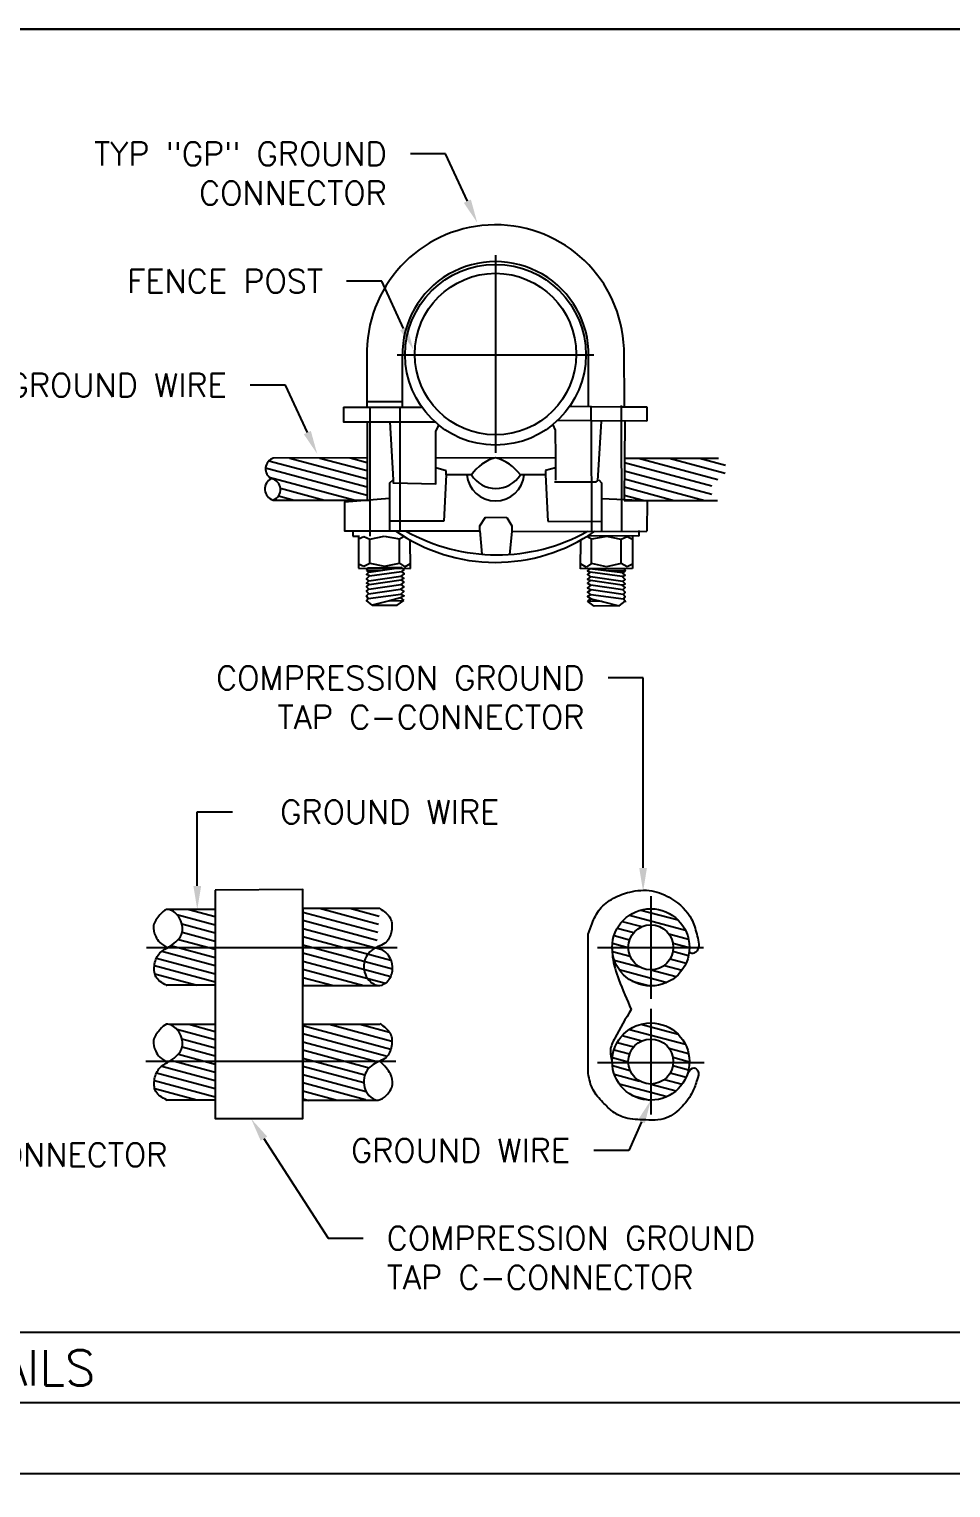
# Model space of a CAD drawing. Header units: inches. Extents: x -6 to 441, y 0 to 338.
# Drawn here: x 236.47 to 241.36, y 84.82 to 92.56 of the extents above; entities that cross this region are included whole.
import ezdxf
from ezdxf import colors
from ezdxf.entities.mleader import LeaderData, LeaderLine
from ezdxf.math import Vec2, Vec3

# ---------------------------------------------------------------- set-up
doc = ezdxf.new("R2010")
doc.units = ezdxf.units.IN
doc.header["$MEASUREMENT"] = 0
doc.styles.add('Roman', font='romans.shx', dxfattribs={"height": 0.125})
doc.styles.add('Roman-A', font='romans.shx', dxfattribs={"height": 0.125})

# ---------------------------------------------------------------- blocks, each defined once
blk = doc.blocks.new('*U49')
h = blk.add_hatch()
h.set_pattern_fill('ANSI31', color=256, scale=0.3351941321994509, angle=300.0000000000001, style=0)
h.set_pattern_definition([(345, (-18.24202897246437, -12.08963816380778), (0.01084432815247874, 0.04047158363900023), [])])
h.paths.add_polyline_path([(6.68411754174349, 5.390719771910767), (6.186761145769935, 5.389661451422796, 0.6594648416713421), (6.176538702879782, 5.280750071430774, -0.7598062445143638), (6.185909215695744, 5.166733407158674), (6.68411754174349, 5.166733407158674)])
h = blk.add_hatch()
h.set_pattern_fill('ANSI31', color=256, scale=0.3351941321994509, angle=300.0000000000001, style=0)
h.set_pattern_definition([(345, (8.518821834586277, 5.353448086724924), (0.01084432815247874, 0.04047158363900023), [])])
h.paths.add_polyline_path([(8.548945277344728, 5.389552270648963), (8.050360369730242, 5.389551585317278), (8.049159070578355, 5.170659421130622), (8.170411968700535, 5.16530142698123), (8.543942640975047, 5.165427098381045, -0.6482821651018845), (8.550902285781547, 5.278747072329921, 0.7029465412700892)])
h = blk.add_hatch()
h.set_pattern_fill('ANSI31', color=256, scale=0.3351941321994509, angle=300.0000000000001, style=0)
h.set_pattern_definition([(345, (5.804338430391795, 2.958351031684202), (0.01084432815247874, 0.04047158363900023), [])])
edge = h.paths.add_edge_path()
edge.add_line((5.879024489599317, 2.993198859176076), (5.63326002740601, 2.993198859176076))
edge.add_spline(control_points=[(5.633260027339304, 2.993198859176076), (5.648681923180845, 2.990133860621626), (5.680895126010853, 2.965786500179391), (5.70275271915142, 2.923504972869026), (5.710037613669215, 2.853756806447862), (5.649376802787287, 2.80095179849566), (5.579488253039358, 2.768852837208073), (5.551947808356545, 2.704741728866551), (5.553289890716258, 2.628436355047512), (5.596960955724455, 2.603791477539374), (5.619692819381498, 2.590963212528621)], knot_values=[0, 0, 0, 0, 0.05706378476457907, 0.1123969132435915, 0.171906457084642, 0.2838507796652008, 0.3598445270248361, 0.4362254962138479, 0.5143229848744547, 0.5991066130297622, 0.5991066130297622, 0.5991066130297622, 0.5991066130297622], degree=3, periodic=0)
edge.add_line((5.619692819381498, 2.590963212528621), (5.879024489557651, 2.590963212528621))
edge.add_line((5.879024489599317, 2.590963212528621), (5.879024489599317, 2.993198859169837))
h = blk.add_hatch()
h.set_pattern_fill('ANSI31', color=256, scale=0.3351941321994509, angle=300.0000000000001, style=0)
h.set_pattern_definition([(345, (6.669717635922666, 2.962017251116123), (0.01084432815247874, 0.04047158363900023), [])])
edge = h.paths.add_edge_path()
edge.add_line((6.343382492672276, 2.999992724703418), (6.343382492672276, 2.589704523662022))
edge.add_line((6.343382492672276, 2.589704523655769), (6.733153669871399, 2.589704523655769))
edge.add_spline(control_points=[(6.744991287917628, 2.589704523655769), (6.726277906081634, 2.590978377424562), (6.69200978868696, 2.613680297287999), (6.667698547744465, 2.659938937721165), (6.662848693998967, 2.723839882138918), (6.708398506790786, 2.79078585020298), (6.790738585496683, 2.807607145726564), (6.818962520275932, 2.878973791802565), (6.816339562244991, 2.95496815000449), (6.774000176202435, 2.984241352454859), (6.751218130697112, 2.999992724703418)], knot_values=[0, 0, 0, 0, 0.0668733083836659, 0.1222064368626783, 0.181715980703743, 0.2818598214875151, 0.3736124283379381, 0.4499933975269499, 0.5280908861875708, 0.6190654506896227, 0.6190654506896227, 0.6190654506896227, 0.6190654506896227], degree=3, periodic=0)
edge.add_spline(control_points=[(6.733854432354235, 2.791840238367541), (6.753002924987641, 2.784553505867763), (6.784518922916106, 2.772560465435532), (6.813541795522667, 2.727231467391007), (6.824910362735636, 2.673211888562022), (6.804515131843459, 2.615674066181541), (6.768139890439954, 2.590893297398395), (6.751218130697112, 2.589704523655769)], knot_values=[0.6264933002842235, 0.6264933002842235, 0.6264933002842235, 0.6264933002842235, 0.6957304945562315, 0.7404489683141933, 0.8079508516226892, 0.8819424179771517, 0.9426574655050037, 0.9426574655050037, 0.9426574655050037, 0.9426574655399954], degree=3, periodic=0)
edge.add_spline(control_points=[(6.744991287917628, 2.589704523655769), (6.726277906081634, 2.590978377424562), (6.69200978868696, 2.613680297287999), (6.667698547744465, 2.659938937721165), (6.662848693998967, 2.723839882138918), (6.708398506790786, 2.79078585020298), (6.790738585496683, 2.807607145726564), (6.818962520275932, 2.878973791802565), (6.816339562244991, 2.95496815000449), (6.774000176202435, 2.984241352454859), (6.751218130697112, 2.999992724703418)], knot_values=[0, 0, 0, 0, 0.0668733083836659, 0.1222064368626783, 0.181715980703743, 0.2818598214875151, 0.3736124283379381, 0.4499933975269499, 0.5280908861875708, 0.6190654506896227, 0.6190654506896227, 0.6190654506896227, 0.6190654506896227], degree=3, periodic=0)
edge.add_line((6.751218130697112, 2.999992724703418), (6.343382492638909, 2.999992724703418))
h = blk.add_hatch()
h.set_pattern_fill('ANSI31', color=256, scale=0.3351941321994509, angle=300.0000000000001, style=0)
h.set_pattern_definition([(345, (8.270721895471866, 2.980898243201011), (0.01084432815247874, 0.04047158363900023), [])])
h.paths.add_polyline_path([(8.190065975508446, 2.997429519050954), (8.190065975508446, 2.911882008597146, -0.4142135623730951), (8.309543793116745, 2.792404190955452, -0.009042073255219503), (8.309465658767294, 2.788083942018162), (8.395045780850467, 2.788083942018162, 0.005268384074470853), (8.39509130360392, 2.792404190955452, 0.4142135623730951)])
h.paths.add_polyline_path([(8.395045780850467, 2.788083942018162), (8.309465658767294, 2.788083942018162, -0.4036596427275626), (8.190065975508446, 2.672926373330426), (8.190065975508446, 2.587378862868277, 0.4080547065727064)])
h.paths.add_polyline_path([(8.070666292249598, 2.788083942018162), (7.985086170166369, 2.788083942018162, 0.4080547065727064), (8.190065975508446, 2.587378862868277), (8.190065975508446, 2.672926373330426, -0.4036596427275626)])
h.paths.add_polyline_path([(8.190065975508446, 2.911882008597146), (8.190065975508446, 2.997429519050954, 0.4142135623730951), (7.985040647412916, 2.792404190955452, 0.005268384074470853), (7.985086170166369, 2.788083942018162), (8.070666292249598, 2.788083942018162, -0.009042073255219503), (8.070588157866723, 2.792404190955452, -0.4142135623730951)])
h = blk.add_hatch()
h.set_pattern_fill('ANSI31', color=256, scale=0.3351941321994509, angle=300.0000000000001, style=0)
h.set_pattern_definition([(345, (5.804338430391795, 2.349141173662986), (0.01084432815247874, 0.04047158363900023), [])])
edge = h.paths.add_edge_path()
edge.add_spline(control_points=[(5.633260027339304, 2.383989001154859), (5.648681923180845, 2.380924002600395), (5.680895126010853, 2.356576642158174), (5.70275271915142, 2.314295114856151), (5.710037613669215, 2.244546948426631), (5.649376802787287, 2.191741940474429), (5.579488253039358, 2.159642979195183), (5.551947808356545, 2.095531870845335), (5.553289890716258, 2.019226497026281), (5.596960955724455, 1.994581619518144), (5.619692819381498, 1.981753354515732)], knot_values=[0, 0, 0, 0, 0.05706378476457907, 0.1123969132435915, 0.171906457084642, 0.2838507796652008, 0.3598445270248361, 0.4362254962138479, 0.5143229848744547, 0.5991066130297622, 0.5991066130297622, 0.5991066130297622, 0.5991066130297622], degree=3, periodic=0)
edge.add_line((5.619692819381498, 1.981753354515732), (5.879024489557651, 1.982775332043047))
edge.add_line((5.879024489599317, 1.982775332037832), (5.879024489599317, 2.383989001151733))
edge.add_line((5.879024489599317, 2.383989001154859), (5.63326002740601, 2.383989001154859))
h = blk.add_hatch()
h.set_pattern_fill('ANSI31', color=256, scale=0.3351941321994509, angle=300.0000000000001, style=0)
h.set_pattern_definition([(345, (6.689381502088281, 2.962017251116123), (0.01084432815247874, 0.04047158363900023), [])])
edge = h.paths.add_edge_path()
edge.add_spline(control_points=[(6.735011413990549, 1.986601511324508), (6.720079356659824, 1.988502203688299), (6.688837152217957, 2.004307104857602), (6.668022706114641, 2.048755924912243), (6.662689102382615, 2.111931813333769), (6.697275345687729, 2.162768832275304), (6.732101619808986, 2.179474508672627), (6.740259342406546, 2.183116206855999)], knot_values=[0.3068277410133609, 0.3068277410133609, 0.3068277410133609, 0.3068277410133609, 0.3582075907379244, 0.4135407192169368, 0.4730502630579873, 0.5731941038417594, 0.6035719920305086, 0.6035719920305086, 0.6035719920305086, 0.6035719920305086], degree=3, periodic=0)
edge.add_spline(control_points=[(6.740259342406546, 2.183116206855999), (6.756740999305066, 2.190473801972033), (6.794212234144823, 2.204730325045546), (6.818965005059795, 2.267308647024933), (6.816338813527977, 2.343298158735976), (6.773999914256535, 2.37257209082604), (6.751218130697112, 2.383989001154859)], knot_values=[0, 0, 0, 0, 0.06137471866168054, 0.1377556878506924, 0.2158531765112992, 0.3068277410133609, 0.3068277410133609, 0.3068277410133609, 0.3068277410133609], degree=3, periodic=0)
edge.add_line((6.751218130697112, 2.383989001154859), (6.343382492638909, 2.383989001154859))
edge.add_line((6.343382492672276, 2.383989001154859), (6.343382492672276, 1.978035654623724))
edge.add_line((6.343382492672276, 1.978035654620612), (6.735011414340761, 1.986601511265107))
h = blk.add_hatch()
h.set_pattern_fill('ANSI31', color=256, scale=0.3351941321994509, angle=300.0000000000001, style=0)
h.set_pattern_definition([(345, (8.270721895471866, 2.374630157396197), (0.01084432815247874, 0.04047158363900023), [])])
h.paths.add_polyline_path([(8.190065975508446, 2.391161433246154), (8.190065975508446, 2.305613922792332, -0.4142135623730951), (8.309543793116745, 2.186136105150638, -0.009042073255219503), (8.309465658767294, 2.18181585620502), (8.395045780850467, 2.18181585620502, 0.005268384074470853), (8.39509130360392, 2.186136105150638, 0.4142135623730951)])
h.paths.add_polyline_path([(8.395045780850467, 2.18181585620502), (8.309465658767294, 2.18181585620502, -0.4036596427275626), (8.190065975508446, 2.066658287517285), (8.190065975508446, 1.981110777063478, 0.4080547065727064)])
h.paths.add_polyline_path([(8.070666292249598, 2.18181585620502), (7.985086170166369, 2.18181585620502, 0.4080547065727064), (8.190065975508446, 1.981110777063478), (8.190065975508446, 2.066658287517285, -0.4036596427275626)])
h.paths.add_polyline_path([(8.190065975508446, 2.305613922792332), (8.190065975508446, 2.391161433246154, 0.4142135623730951), (7.985040647412916, 2.186136105150638, 0.005268384074470853), (7.985086170166369, 2.18181585620502), (8.070666292249598, 2.18181585620502, -0.009042073255219503), (8.070588157866723, 2.186136105150638, -0.4142135623730951)])
for p, q in [((7.365934395241254, 6.466749816143889), (7.365934395241254, 5.417055497220147)), ((8.05013025643757, 5.66137170042802), (8.048004091690757, 5.969938458874338)), ((6.683077793899372, 5.960631380687673), (6.683077793899372, 5.659584212278901)), ((6.844110659954367, 5.938271035227444), (7.887758274074713, 5.938271035227444)), ((6.870745280480548, 5.938271035227444), (6.871072128748835, 5.659584212278901)), ((7.859448494418245, 5.662863742489662), (7.859448494418245, 5.938271035227444)), ((6.683077793899372, 5.689644634822159), (6.871072128748835, 5.689644634822159)), ((6.699375854545679, 5.659584212278901), (6.699553074680068, 4.975648437059945)), ((6.871072128748835, 5.689644634822159), (6.871072128748835, 5.659584212278901)), ((7.873918968274609, 5.662992085335631), (7.75801344808923, 5.661964085534493)), ((7.873918968274609, 5.586833772437402), (7.873918968274609, 5.662992085335631)), ((7.873918968274609, 5.662992085335631), (8.05013025643757, 5.66137170042802)), ((8.034524649112996, 5.66137170042802), (8.169173952065876, 5.66137170042802)), ((8.037137601137886, 5.000970308930178), (8.034570627453547, 5.669749537299452)), ((8.169173952065876, 5.66137170042802), (8.169173952065876, 5.585213387521449)), ((6.68411754174349, 5.582153993304928), (6.68411754174349, 5.165234337307965)), ((7.873918968274609, 5.586833772437402), (7.694233068293784, 5.588569038902165)), ((8.169173952065876, 5.585213387521449), (7.873918968274609, 5.586833772437402)), ((7.873918968274609, 5.586833772437402), (7.875025159390304, 5.000664377994909)), ((7.927081746166664, 5.586542010510101), (7.907333932814083, 5.269129704688893)), ((8.051437724752645, 5.585859534136517), (8.04912944147668, 5.165260622447207)), ((7.669478794141583, 5.566878656054442), (7.682995630378684, 5.538494677273547)), ((7.682995630378684, 5.538494677273547), (7.684242740878119, 5.392195912457893)), ((6.68411754174349, 5.390719771910767), (6.186761145769935, 5.389661451422796)), ((7.049028043364501, 5.391607546031267), (7.684242740878119, 5.392195912457893)), ((7.684194977410073, 5.401224974614564), (7.684872496747857, 5.273148779723627)), ((8.04905398061618, 5.389551583524607), (8.548945277344728, 5.389552270648963)), ((7.103883582490084, 5.322818158142468), (7.049028043364501, 5.337631535058662)), ((7.103883582490084, 5.300416550576699), (7.092180920106102, 5.054599250514201)), ((7.103883582490084, 5.300416550576699), (7.103883582490084, 5.322818158142468)), ((7.238269919386539, 5.300416550576699), (7.103883582490084, 5.300416550576699)), ((7.631220388994961, 5.300416550576699), (7.497741820504643, 5.300416550576699)), ((7.684533737078937, 5.337186877169103), (7.631220388994961, 5.323332074171333)), ((7.631220388994961, 5.323332074171333), (7.631220388994961, 5.300416550576699)), ((7.631220388994961, 5.300416550576699), (7.643178271521322, 5.054722759184472)), ((7.899883384637064, 5.264119717566956), (7.914784480957735, 5.274139691802475)), ((7.914784480957735, 5.274139691802475), (7.928656945291834, 5.259023652004473)), ((7.678452481916338, 5.264119717566956), (7.899883384637064, 5.264119717566956)), ((7.928656945291834, 5.259023652004473), (7.92914431596148, 5.000766509109184)), ((6.185909215695744, 5.166733407158674), (6.699375854545679, 5.166733407158674)), ((6.803624371376429, 5.175281329073968), (6.803624371376429, 5.003593667542575)), ((7.927843280562456, 5.17602019438614), (8.170411968700535, 5.16530142698123)), ((8.04912944147668, 5.165260622447207), (8.543942640975047, 5.165427098381045)), ((8.170411968700535, 5.16530142698123), (8.16903309024758, 5.001219215856466)), ((7.092180920106102, 5.054599250514201), (6.803624371376429, 5.054599250514201)), ((7.282875736896074, 5.030843656909084), (7.312834822450668, 5.075729785018183)), ((7.312834822450668, 5.075729785018183), (7.425299516434677, 5.075209700387106)), ((7.425299516434677, 5.075209700387106), (7.453440364439643, 5.030236831960494)), ((7.643178271521322, 5.054722759184472), (7.926908569851093, 5.05298257577293)), ((6.608535278136969, 5.003593667542575), (6.608991253954912, 4.975091823334338)), ((6.608763266045912, 5.003593667542575), (6.609050719940569, 4.97509242308503)), ((6.608991253954912, 4.975091823334338), (6.639696162488349, 4.975401502623882)), ((6.638456723795059, 4.978930459458724), (6.638457531578297, 4.960322833797619)), ((6.638457531578297, 4.960322833797619), (6.667014198202651, 4.973520879437416)), ((6.638457531578297, 4.960322833797619), (6.638457531578297, 4.805839047288742)), ((6.667014198202651, 4.973520879437416), (6.698738023745364, 4.959761288225266)), ((6.698738023745364, 4.959761288225266), (6.774627375915202, 4.975491934122161)), ((6.698738023745364, 4.8315747734094), (6.698738023745364, 4.959761288225266)), ((6.774627375915202, 4.975491934122161), (6.856365161646579, 4.961755512180574)), ((6.856365161646579, 4.961755512180574), (6.880929837637268, 4.976068431730226)), ((6.856365161646579, 4.8315747734094), (6.856365161646579, 4.961755512180574)), ((6.914663158515509, 4.804424251006708), (6.913029288981136, 4.957284318984676)), ((7.282376492980347, 5.003593667542575), (7.282875736896074, 5.030843656909084)), ((7.282376492980347, 5.003593667542575), (7.293987464297913, 4.879545116817212)), ((7.452244742116022, 4.999866526789447), (7.441094544155078, 4.878579171351603)), ((7.453440364439643, 5.030236831960494), (7.452244742116022, 4.999866526789447)), ((7.452244742116022, 4.999866526789447), (8.16903309024758, 5.001219215856466)), ((7.87577611319341, 4.959525939074851), (7.851211437202721, 4.973838858616162)), ((8.125745227493496, 4.974819256831083), (7.855871049128268, 4.97672906719805)), ((7.957513898991465, 4.973262360999755), (7.87577611319341, 4.959525939074851)), ((7.87577611319341, 4.829345200295336), (7.87577611319341, 4.959525939074851)), ((8.033403251127936, 4.957531715119543), (7.957513898991465, 4.973262360999755)), ((8.065127076704016, 4.971291306331693), (8.033403251127936, 4.957531715119543)), ((8.033403251127936, 4.829345200295336), (8.033403251127936, 4.957531715119543)), ((8.09368374332837, 4.958093260691896), (8.065127076704016, 4.971291306331693)), ((8.09368455104493, 4.976700886353001), (8.09368374332837, 4.958093260691896)), ((8.09368374332837, 4.958093260691896), (8.09368374332837, 4.803609474174678)), ((8.125745227493496, 5.004659864784088), (8.125745227493496, 4.974819256831083)), ((7.817478116357847, 4.802194677900999), (7.81911198585891, 4.955054745870612)), ((6.638457531578297, 4.828661867211295), (6.667014198202651, 4.81546382157147)), ((6.638457531578297, 4.805839047288742), (6.914663158515509, 4.804424251006708)), ((6.667014198202651, 4.81546382157147), (6.698738023745364, 4.8315747734094)), ((6.686909684833779, 4.804695001840429), (6.680780668937985, 4.792608867452103)), ((6.865016070686238, 4.808487950828138), (6.686909684833779, 4.804695001840429)), ((6.698738023745364, 4.8315747734094), (6.77674135327436, 4.815316322014709)), ((6.77674135327436, 4.815316322014709), (6.856365161646579, 4.8315747734094)), ((6.856365161646579, 4.8315747734094), (6.884313347850366, 4.812916269287015)), ((6.884313347850366, 4.812916269287015), (6.914446865019613, 4.830935153612714)), ((8.09368374332837, 4.803609474174678), (7.817478116357847, 4.802194677900999)), ((7.847827927056301, 4.810686696181307), (7.817694409820376, 4.828705580506991)), ((7.87577611319341, 4.829345200295336), (7.847827927056301, 4.810686696181307)), ((7.86713077712426, 4.802449011599663), (8.0479558476884, 4.803375244130862)), ((7.955399921632363, 4.813086748900645), (7.87577611319341, 4.829345200295336)), ((8.033403251127936, 4.829345200295336), (7.955399921632363, 4.813086748900645)), ((8.065127076704016, 4.813234248465761), (8.033403251127936, 4.829345200295336)), ((8.0479558476884, 4.803375244130862), (8.0540973652802, 4.788848461555602)), ((8.09368374332837, 4.826432294105572), (8.065127076704016, 4.813234248465761)), ((6.680780668937985, 4.792608867452103), (6.694207667007277, 4.78375973411336)), ((6.694207667007277, 4.78375973411336), (6.768581252652325, 4.794526921818814)), ((8.04067036717754, 4.779999328216874), (7.966296781532492, 4.790766515914001)), ((8.0540973652802, 4.788848461555602), (8.04067036717754, 4.779999328216874)), ((6.861528646132342, 4.647201729961282), (6.803490373547618, 4.632553261781084)), ((6.861528646132342, 4.647201729961282), (6.880178091159337, 4.634475060941753)), ((6.680780668937985, 4.633901278746009), (6.680780668937985, 4.629478148651728)), ((6.803490373547618, 4.632553261781084), (6.711875613364782, 4.60893992062708)), ((6.711875613364782, 4.60893992062708), (6.844671196873321, 4.608230634313628)), ((6.803490373547618, 4.632553261781084), (6.880178091159337, 4.634475060941753)), ((6.844671196873321, 4.608230634313628), (6.880178091159337, 4.634475060941753)), ((7.873349388052418, 4.643441324064796), (7.85469994305879, 4.63071465503694)), ((7.890206837278186, 4.604470228408786), (7.85469994305879, 4.63071465503694)), ((7.931387660637142, 4.628792855884598), (7.85469994305879, 4.63071465503694)), ((7.873349388052418, 4.643441324064796), (7.931387660637142, 4.628792855884598)), ((8.023002420786668, 4.605179514722252), (7.890206837278186, 4.604470228408786)), ((7.931387660637142, 4.628792855884598), (8.023002420786668, 4.605179514722252)), ((8.0540973652802, 4.630140872849509), (8.0540973652802, 4.625717742755242)), ((8.190065975508446, 3.064937072142669), (8.190065975508446, 2.518347277189775)), ((5.879024489599317, 2.993198859176076), (5.619692819381498, 2.993198859176076)), ((6.343382492672276, 2.999992724703418), (6.343382492672276, 2.589704523655769)), ((5.513487214402858, 2.791840238367541), (6.843399258879799, 2.791840238367541)), ((5.513487214402858, 2.791840238367541), (6.843399258879799, 2.791840238367541)), ((7.857413774500856, 2.122701240269677), (7.857413774500856, 2.862386737037085)), ((7.906811650167185, 2.792404190955452), (8.46941118353817, 2.792404190955452)), ((6.343382492672276, 2.589704523655769), (6.751218130697112, 2.589704523655769)), ((8.190065975508446, 2.466828222461714), (8.190065975508446, 1.905443987847917)), ((5.633260238123341, 2.383989001154859), (5.879024489599317, 2.383989001154859)), ((6.343382492672276, 2.388323855668261), (6.343382492672276, 1.978035654620612)), ((5.510663572302917, 2.18829572981592), (6.837752118159699, 2.18829572981592)), ((7.907604440337252, 2.18181585620502), (8.473276089459887, 2.18181585620502)), ((5.61969307082154, 1.98283558807185), (5.879024489599317, 1.982775332037832)), ((6.343382492672276, 1.981753354515732), (6.742907524719328, 1.981753354515732))]:
    blk.add_line(p, q)
for points in [[(6.560104454294049, 5.659584212278901), (6.98048798951487, 5.659584212278901)], [(6.560104454294049, 5.659584212278901), (6.560104454294049, 5.582153993304928), (7.050631462373076, 5.582153993304928)], [(6.858163414766182, 5.659584212278901), (6.858163414766182, 5.00449454779573)], [(6.805367958316879, 5.582153993304928), (6.822583887561223, 5.274824209746413), (6.823468289820482, 5.259036322661274), (7.049028043364501, 5.25313438754425), (7.049028043364501, 5.530080704509928), (7.06642264678635, 5.568774077399254)], [(6.822583887561223, 5.274824209746413), (6.803624371376429, 5.255864693536623), (6.803624371376429, 5.003241912169159)], [(6.803624371376429, 5.175281329073968), (6.564610712110493, 5.155187345541947), (6.564610712110493, 5.003593667542575), (7.282376492980347, 5.003593667542575)], [(6.697114474291936, 4.764070057956431), (6.680780668937985, 4.771472390638607), (6.694207667007277, 4.78375973411336), (6.865016070686238, 4.808487950828138), (6.880178091159337, 4.795892300203036), (6.866170809540108, 4.78812431326493)], [(8.037763559859513, 4.760309652051603), (8.0540973652802, 4.767711984750463), (8.04067036717754, 4.779999328216874), (7.86713077712426, 4.802449011599663), (7.85469994305879, 4.792131894298208), (7.868707224678076, 4.784363907368444)], [(6.680780668937985, 4.792608867452103), (6.765027423948652, 4.794012428126564)], [(6.693245234990115, 4.738753873787232), (6.680780668937985, 4.749444085930236), (6.697114474291936, 4.764070057956431), (6.866170809540108, 4.78812431326493), (6.881140523176498, 4.775222842874825), (6.864053638669077, 4.763482090501995)], [(6.696152042308142, 4.719064197630289), (6.680780668937985, 4.726466530312464), (6.693245234990115, 4.738753873787232), (6.864053638669077, 4.763482090501995), (6.880178091159337, 4.750086912045987), (6.865208377523004, 4.743118452938816)], [(6.694034871503789, 4.694421974859011), (6.680780668937985, 4.706131074411445), (6.696152042308142, 4.719064197630289), (6.865208377523004, 4.743118452938816), (6.880178091159337, 4.730216982548697), (6.863091206718593, 4.718476230175867)], [(8.041632799128024, 4.734993467890746), (8.0540973652802, 4.745683680025408), (8.037763559859513, 4.760309652051603), (7.868707224678076, 4.784363907368444), (7.853737511041629, 4.771462436978339), (7.870824395449063, 4.759721684597167)], [(8.038725991876674, 4.715303791725475), (8.0540973652802, 4.722706124415978), (8.041632799128024, 4.734993467890746), (7.870824395449063, 4.759721684597167), (7.85469994305879, 4.746326506149501), (7.86966965666187, 4.739358047042316)], [(8.040843162681028, 4.690661568962526), (8.0540973652802, 4.702370668506632), (8.038725991876674, 4.715303791725475), (7.86966965666187, 4.739358047042316), (7.85469994305879, 4.726456576652225), (7.871786827466224, 4.714715824271039)], [(8.0540973652802, 4.788848461555602), (7.969850610269475, 4.790252022221736)], [(6.691917700699435, 4.669779752096076), (6.680780668937985, 4.682628337749222), (6.694034871503789, 4.694421974859011), (6.863091206718593, 4.718476230175867), (6.880178091159337, 4.705574759785762), (6.860974035880929, 4.693834007412931)], [(6.68980052986177, 4.645137529341483), (6.680780668937985, 4.658642720351239), (6.691917700699435, 4.669779752096076), (6.860974035880929, 4.693834007412931), (6.880178091159337, 4.680932537022827), (6.863161251662802, 4.667251587526081)], [(6.711875613364782, 4.60893992062708), (6.680780668937985, 4.633901278746009), (6.68980052986177, 4.645137529341483), (6.863161251662802, 4.667251587526081), (6.880425990557853, 4.658390538300907), (6.861528646132342, 4.647201729961282)], [(8.023002420786668, 4.605179514722252), (8.0540973652802, 4.630140872849509), (8.04507750428968, 4.641377123436655), (7.871716782522014, 4.663491181629595), (7.854452043593596, 4.654630132396079), (7.873349388052418, 4.643441324064796)], [(8.042960333485325, 4.666019346191263), (8.0540973652802, 4.678867931844394), (8.040843162681028, 4.690661568962526), (7.871786827466224, 4.714715824271039), (7.85469994305879, 4.701814353880934), (7.873903998270578, 4.690073601508104)], [(8.04507750428968, 4.641377123436655), (8.0540973652802, 4.654882314446411), (8.042960333485325, 4.666019346191263), (7.873903998270578, 4.690073601508104), (7.85469994305879, 4.677172131126341), (7.871716782522014, 4.663491181629595)], [(5.879024489599317, 3.096509420763454), (5.879024489599317, 1.884446125192554), (6.343382492672276, 1.884446125192554), (6.343382492672276, 3.099391382335583), (5.879024489599317, 3.096509420763454)], [(6.343382492672276, 2.999992724703418), (6.751218130697112, 2.999992724703418)], [(5.879024489599317, 2.590963212528621), (5.619692819381498, 2.590963212528621)], [(6.343382492672276, 2.383989001154859), (6.751218130697112, 2.383989001154859)]]:
    blk.add_lwpolyline(points)
for centre, radius in [((7.365934466981173, 5.938271035227444), 0.4796576465159957), ((7.365934395241254, 5.941902656690345), 0.4286597654865135), ((8.190065975508446, 2.792404190955452), 0.2050253280931056), ((8.190065975508446, 2.792404190955452), 0.1194778176373761), ((8.190065975508446, 2.186136105150638), 0.2050253280931056), ((8.190065975508446, 2.186136105150638), 0.1194778176373761)]:
    blk.add_circle(centre, radius)
for centre, radius, start, end in [((7.365678400033858, 5.945126174880784), 0.6827766830391182, 2.08260223439957, 178.6987557576587), ((7.365934466981173, 5.938271035227444), 0.4943912034948689, 359.2748402642452, 180.7251597357548), ((7.365934466981173, 5.938271035227444), 0.4943912034948689, 359.2748402642452, 180.7251597357548), ((6.204981906445369, 5.333015817137792), 0.05950398309905898, 107.831021783737, 241.4448113511263), ((7.425606812113358, 5.173358018204681), 0.226360292470193, 105.1009289164895, 145.8534861702823), ((7.2993918053931, 5.155849468721684), 0.2454432106611809, 36.08637498861567, 74.09947655298276), ((6.203272775961693, 5.225553831596898), 0.06132972816082211, 115.843037617185, 253.5536048037914), ((6.165366556861727, 5.222438491263389), 0.05937219238145339, 290.242728307821, 79.15391411316025), ((7.366025175400353, 5.314839993522952), 0.1524778866777242, 185.2652072301072, 354.5720671360486), ((7.368005869962246, 5.381063347992722), 0.1527590350758862, 211.8660176582716, 328.1339823417284), ((7.365632787863944, 5.761892948542709), 0.9256434915124044, 235.006100185449, 304.7190000647151), ((7.374007958300297, 5.863936313802398), 0.9876382476296829, 240.5880150126353, 299.098334452119)]:
    blk.add_arc(centre, radius, start, end)
for points in [[(7.857413774500856, 2.862386737037085), (7.878270916883423, 2.918957651882849), (7.919562466410241, 2.995258133035307), (7.991822929272189, 3.052999103740603), (8.078535341206475, 3.085993912395026), (8.196216522896009, 3.092180452911919), (8.299445755546287, 3.050936886542132), (8.406804014017382, 2.941641541187678), (8.433643614505172, 2.863278898384337), (8.43820427528749, 2.779022048534742), (8.424420951399327, 2.764444970814765), (8.40252972232554, 2.762015448599314), (8.394058581606146, 2.771851774637099)], [(5.619692819381498, 2.590963212528621), (5.56308217520052, 2.636845129315887), (5.556877655453604, 2.703680370086445), (5.585082927839039, 2.762959645744075), (5.63927917211015, 2.799411697618126), (5.702626307881189, 2.871827764383781), (5.69968826166496, 2.922890103590234), (5.676771558596727, 2.964561674149451), (5.619692819381498, 2.993198859176076), (5.585052065984144, 2.964561674149451), (5.551610904721372, 2.907630118423256), (5.562775422957827, 2.850698507166157), (5.584516936215493, 2.819004649113538), (5.624716010398856, 2.790814795807279)], [(6.751218130697112, 2.999992724703418), (6.807828774911457, 2.946058253515972), (6.814033294591638, 2.879223012737071), (6.785828022239571, 2.819943737087783), (6.716490246439776, 2.782380662507109), (6.66828464219742, 2.711075618448078), (6.67122268841365, 2.660013279241625), (6.694139391448516, 2.618341708682408), (6.751218130697112, 2.589704523655769), (6.796300588033205, 2.615984291566875), (6.819300045323871, 2.675273264408602), (6.808135527154093, 2.732204875665701), (6.786394013863116, 2.763898733718307), (6.733854432354235, 2.791840238367541)], [(7.985040647412916, 2.792404190955452), (7.987717464573564, 2.741628961593676), (8.020697219460544, 2.620590434229882), (8.08611328410143, 2.463177108400927)], [(8.08611328410143, 2.463177108400927), (7.999108330738977, 2.310545491072986), (7.975695111140737, 2.245398831532981), (7.985080754883711, 2.182080925299331)], [(5.61969307082154, 1.98283558807185), (5.56308217520052, 2.027635271294642), (5.556877655453604, 2.094470512073542), (5.585082927839039, 2.153749787731186), (5.63927917211015, 2.190201839596881), (5.702626307881189, 2.262617906370892), (5.69968826166496, 2.313680245569003), (5.676771558596727, 2.355351816136562), (5.619692819381498, 2.383989001154859), (5.585052065984144, 2.355351816136562), (5.551610904721372, 2.298420260410381), (5.562775422957827, 2.241488649153268), (5.584516936215493, 2.209794791100649), (5.624716010398856, 2.18160493779439)], [(6.751218130697112, 2.388323855668261), (6.807828774911457, 2.334389384489157), (6.814033294591638, 2.267554143710242), (6.785828022239571, 2.208274868052627), (6.716490246439776, 2.170711793471952), (6.66828464219742, 2.099406749412935), (6.67122268841365, 2.048344410206454), (6.694139391448516, 2.006672839647251), (6.742907524719328, 1.981753354515732), (6.785858884061099, 2.006672839647251), (6.819300045323871, 2.063604395373432), (6.808135527154093, 2.120536006630545), (6.786394013863116, 2.15222986468315), (6.752067449650383, 2.18829572981592)], [(8.385353531913381, 2.123700894909291), (8.420256901005303, 2.152926378066184), (8.440430489789321, 2.136806330495816), (8.4363957720592, 2.090461145120628), (8.412187465511693, 2.025980899291596), (8.35771877587149, 1.949410631650835), (8.273276745904298, 1.886979486523501), (8.14791345267082, 1.876870334262819), (8.043010791120594, 1.890975424488957), (7.982490024801791, 1.925230532521482), (7.936090770655198, 1.969560705013194), (7.883639439863373, 2.036055908194797), (7.857413774500856, 2.122701240269677)]]:
    blk.add_spline(points, degree=3)
at = {"insert": (1.015478673816915, 0.6541269211014651), "char_height": 0.1875, "width": 8.11395102013114, "attachment_point": 1, "style": 'Roman-A'}
blk.add_mtext('GROUNDING CONNECTION DETAILS', dxfattribs=at)
ml = blk.add_multileader_mtext('Standard')
ml.set_content('{\\Fromans|c0;TYP "GP" GROUND\\PCONNECTOR}', color=256, style='Roman')
ml.set_leader_properties()
ml.build(insert=Vec2(0, 0))
ml.multileader.update_dxf_attribs({"dogleg_length": 0.1862919322496037, "arrow_head_size": 0.125})
ctx = ml.context
ctx.base_point, ctx.char_height, ctx.arrow_head_size, ctx.landing_gap_size, ctx.plane_origin = Vec3(4.925989676478667, 7.004852883804887), 0.125, 0.125, 0.125, Vec3(7.269166864939848, 6.639635639646599)
ctx.text_align_type = 2
notes = []
notes.append((ctx, [(0, (1, 1, 0), (7.100376846823508, 7.004852883804887), (-1, 0), 0.1862919322496037, [(0, [(7.269166864939848, 6.639635639646599)], 0, [])])]))
ctx.mtext.insert, ctx.mtext.alignment, ctx.mtext.flow_direction = Vec3(6.78908491457392, 7.067352883804887), 3, 5
ml = blk.add_multileader_mtext('Standard')
ml.set_content('{\\Fromans|c0;FENCE POST}', color=256, style='Roman')
ml.set_leader_properties()
ml.build(insert=Vec2(0, 0))
ml.multileader.update_dxf_attribs({"dogleg_length": 0.1862919322496037, "arrow_head_size": 0.125})
ctx = ml.context
ctx.base_point, ctx.char_height, ctx.arrow_head_size, ctx.landing_gap_size, ctx.plane_origin = Vec3(5.171078399199621, 6.329176524187119), 0.125, 0.125, 0.125, Vec3(6.930922254427514, 5.963959280028845)
ctx.text_align_type = 2
notes.append((ctx, [(0, (1, 1, 0), (6.76213223621113, 6.329176524187119), (-1, 0), 0.1862919322496037, [(0, [(6.930922254427514, 5.963959280028845)], 0, [])])]))
ctx.mtext.insert, ctx.mtext.alignment, ctx.mtext.flow_direction = Vec3(6.450840303961513, 6.391676524187119), 3, 5
ml = blk.add_multileader_mtext('Standard')
ml.set_content('{\\Fromans|c0;\\C256;GROUND WIRE}', color=256, style='Roman')
ml.set_leader_properties()
ml.build(insert=Vec2(0, 0))
ml.multileader.update_dxf_attribs({"dogleg_length": 0.1862919322496037, "arrow_head_size": 0.125})
ctx = ml.context
ctx.base_point, ctx.char_height, ctx.arrow_head_size, ctx.landing_gap_size, ctx.plane_origin = Vec3(4.523040647214576, 5.776927642577633), 0.125, 0.125, 0.125, Vec3(6.419789264313863, 5.411710398427687)
ctx.text_align_type = 2
notes.append((ctx, [(0, (1, 1, 0), (6.250999246130846, 5.776927642577633), (-1, 0), 0.1862919322496037, [(0, [(6.419789264313863, 5.411710398427687)], 0, [])])]))
ctx.mtext.insert, ctx.mtext.alignment, ctx.mtext.flow_direction = Vec3(5.939707313881229, 5.839427642577633), 3, 5
ml = blk.add_multileader_mtext('Standard')
ml.set_content('GROUND LUG TO BE MECHANICALLY ATTACHED EQUIPMENT', color=256, style='Roman')
ml.set_leader_properties()
ml.build(insert=Vec2(0, 0))
ml.multileader.update_dxf_attribs({"dogleg_length": 0.1862919322496037, "arrow_head_size": 0.125})
ctx = ml.context
ctx.base_point, ctx.char_height, ctx.arrow_head_size, ctx.landing_gap_size, ctx.plane_origin = Vec3(2.518967819557347, 3.922740602483259), 0.125, 0.125, 0.125, Vec3(2.332675887307744, 4.438544390452336)
notes.append((ctx, [(0, (1, 1, 0), (2.332675887307744, 3.922740602483259), (1, 0), 0.1862919322496037, [(0, [(2.332675887307744, 4.438544390452336)], 0, [])])]))
ctx.mtext.insert, ctx.mtext.width, ctx.mtext.flow_direction = Vec3(2.643967819557332, 3.991192983435639), 2.428146687097296, 5
ml = blk.add_multileader_mtext('Standard')
ml.set_content('{\\Fromans|c0;COMPRESSION GROUND\\PTAP C-CONNECTOR}', color=256, style='Roman')
ml.set_leader_properties()
ml.build(insert=Vec2(0, 0))
ml.multileader.update_dxf_attribs({"dogleg_length": 0.1862919322496037, "arrow_head_size": 0.125})
ctx = ml.context
ctx.base_point, ctx.char_height, ctx.arrow_head_size, ctx.landing_gap_size, ctx.plane_origin = Vec3(5.546301370784112, 4.2226677684219), 0.125, 0.125, 0.125, Vec3(8.149259969700381, 3.089487521918528)
ctx.text_align_type = 2
notes.append((ctx, [(0, (1, 1, 0), (8.149259969700381, 4.2226677684219), (-1, 0), 0.1862919322496037, [(0, [(8.149259969700381, 3.089487521918528)], 0, [])])]))
ctx.mtext.insert, ctx.mtext.alignment, ctx.mtext.flow_direction = Vec3(7.837968037450793, 4.2851677684219), 3, 5
ml = blk.add_multileader_mtext('Standard')
ml.set_content('{\\Fromans|c0;\\C256;GROUND WIRE}', color=256, style='Roman')
ml.set_leader_properties()
ml.build(insert=Vec2(0, 0))
ml.multileader.update_dxf_attribs({"dogleg_length": 0.1862919322496037, "arrow_head_size": 0.125})
ctx = ml.context
ctx.base_point, ctx.char_height, ctx.arrow_head_size, ctx.landing_gap_size, ctx.plane_origin = Vec3(5.969463757306458, 3.511030932240317), 0.125, 0.125, 0.125, Vec3(5.619692819381498, 2.993198859176076)
ctx.text_align_type = 2
notes.append((ctx, [(0, (1, 1, 0), (5.783171825056854, 3.511030932240317), (1, 0), 0.1862919322496037, [(0, [(5.783171825056854, 2.993198859176076)], 0, [])])]))
ctx.mtext.insert, ctx.mtext.alignment, ctx.mtext.flow_direction = Vec3(7.3861304239731, 3.573530932240317), 3, 5
ml = blk.add_multileader_mtext('Standard')
ml.set_content('{\\Fromans|c0;\\C256;GROUND CONNECTOR}', color=256, style='Roman')
ml.set_leader_properties()
ml.build(insert=Vec2(0, 0))
ml.multileader.update_dxf_attribs({"dogleg_length": 0.1862919322496037, "arrow_head_size": 0.125})
ctx = ml.context
ctx.base_point, ctx.char_height, ctx.arrow_head_size, ctx.landing_gap_size, ctx.plane_origin = Vec3(3.726742811424217, 1.6909640488077), 0.125, 0.125, 0.125, Vec3(3.278327433271102, 2.12686270105479)
notes.append((ctx, [(0, (1, 1, 0), (3.540450879174614, 1.6909640488077), (1, 0), 0.1862919322496037, [(0, [(3.278327433271102, 2.12686270105479)], 0, [])])]))
ctx.mtext.insert, ctx.mtext.flow_direction = Vec3(3.851742811424202, 1.7534640488077), 5
ml = blk.add_multileader_mtext('Standard')
ml.set_content('{\\Fromans|c0;\\C256;GROUND WIRE}', color=256, style='Roman')
ml.set_leader_properties()
ml.build(insert=Vec2(0, 0))
ml.multileader.update_dxf_attribs({"dogleg_length": 0.1862919322496037, "arrow_head_size": 0.125})
ctx = ml.context
ctx.base_point, ctx.char_height, ctx.arrow_head_size, ctx.landing_gap_size, ctx.plane_origin = Vec3(6.345355962470198, 1.714386636055934), 0.125, 0.125, 0.125, Vec3(8.190065975508446, 1.981110777063478)
ctx.text_align_type = 2
notes.append((ctx, [(0, (1, 1, 0), (8.073314561386468, 1.714386636055934), (-1, 0), 0.1862919322496037, [(0, [(8.190065975508446, 1.981110777057532)], 0, [])])]))
ctx.mtext.insert, ctx.mtext.alignment, ctx.mtext.flow_direction = Vec3(7.762022629136864, 1.776886636055934), 3, 5
ml = blk.add_multileader_mtext('Standard')
ml.set_content('{\\Fromans|c0;COMPRESSION GROUND\\PTAP C-CONNECTOR}', color=256, style='Roman')
ml.set_leader_properties()
ml.build(insert=Vec2(0, 0))
ml.multileader.update_dxf_attribs({"dogleg_length": 0.1862919322496037, "arrow_head_size": 0.125})
ctx = ml.context
ctx.base_point, ctx.char_height, ctx.arrow_head_size, ctx.landing_gap_size, ctx.plane_origin = Vec3(6.663900204330774, 1.24873637041992), 0.125, 0.125, 0.125, Vec3(6.069206829403583, 1.882072535811702)
notes.append((ctx, [(0, (1, 1, 0), (6.47760827208117, 1.24873637041992), (1, 0), 0.1862919322496037, [(0, [(6.069206829403583, 1.882072535811702)], 0, [])])]))
ctx.mtext.insert, ctx.mtext.flow_direction = Vec3(6.788900204330758, 1.31123637041992), 5
for ctx, leaders in notes:
    for number, flags, end, landing, length, lines in leaders:
        leader = LeaderData()
        leader.index, (leader.has_last_leader_line, leader.has_dogleg_vector, leader.attachment_direction) = number, flags
        leader.last_leader_point, leader.dogleg_vector, leader.dogleg_length = Vec3(end), Vec3(landing), length
        for number, points, colour, breaks in lines:
            line = LeaderLine()
            line.index, line.vertices, line.color, line.breaks = number, Vec3.list(points), colors.encode_raw_color(colour), breaks
            leader.lines.append(line)
        ctx.leaders.append(leader)

msp = doc.modelspace()

# ---------------------------------------------------------------- linework, layer by layer
for p, q in [((231.5765480501681, 85.64421319505274), (241.8807968159538, 85.64421319505274)), ((241.8807968159538, 85.26921319505274), (232.3265480501681, 85.26921319505274)), ((231.5765480501681, 84.89421319505274), (262.4892943475253, 84.89421319505274))]:
    msp.add_line(p, q)
for points in [[(231.5765480501681, 92.5608798617194), (262.4892943475253, 92.5608798617194), (262.4892943475253, 69.5608798617194), (231.5765480501681, 69.5608798617194)], [(231.5765480501681, 69.5608798617194), (266.5765480501681, 69.5608798617194), (266.5765480501681, 92.5608798617194), (231.5765480501681, 92.5608798617194)]]:
    msp.add_lwpolyline(points, close=True)

# ---------------------------------------------------------------- block references
msp.add_blockref('*U49', (231.5765480501681, 84.89421319505274))

doc.saveas('drawing.dxf')
